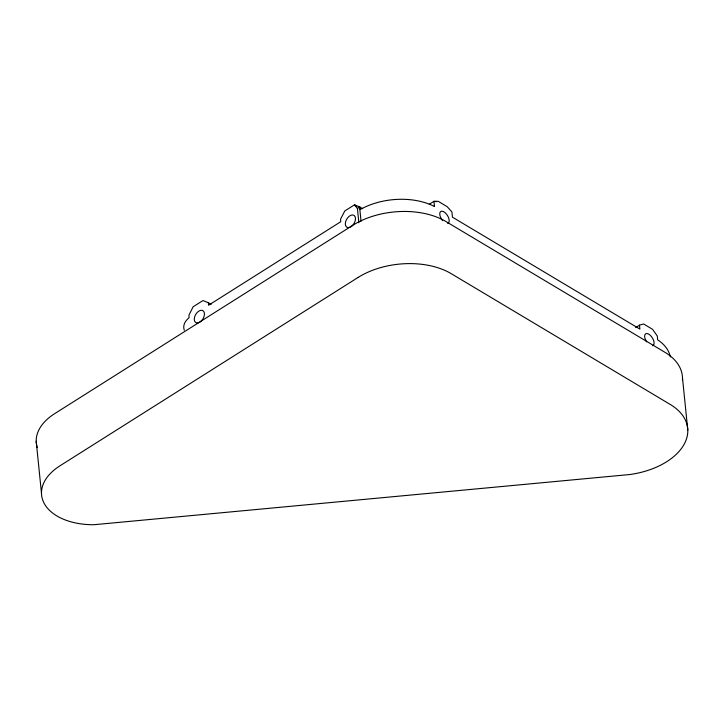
<?xml version="1.0" encoding="UTF-8"?>
<svg xmlns="http://www.w3.org/2000/svg" width="724" height="724" viewBox="0 0 724 724"><rect width="100%" height="100%" fill="white"/><g stroke="black" fill="none" stroke-linecap="round" stroke-linejoin="round"><path stroke-width="1.09" d="M429.269 204.277L433.947 201.326L438.237 201.344L447.188 206.693L451.93 211.969L452.464 217.191L639.88 329.094L639.482 325.176L643.564 323.945L652.514 329.284L657.274 335.945L657.673 339.864L659.591 341.149A56.146 34.182 -5.8 0 1 670.361 356.941M635.726 327.556L639.482 325.176M358.86 222.739L357.421 208.521L358.507 207.851L358.362 206.403L354.47 204.838L344.814 210.937L340.515 219.209L340.769 221.716L208.593 305.229L208.34 302.713L202.982 300.551L193.127 306.777L188.964 315.13L189.045 317.764A23.105 14.064 -5.8 0 0 184.321 330.207M436.029 201.308L436.174 201.743L433.947 201.326L434.472 206.539L433.676 206.123A56.164 34.191 -5.8 0 0 361.014 209.073L360.154 209.553L359.9 207.037L358.362 206.403M359.9 207.037L362.652 208.684M356.317 205.933L354.47 204.838L357.421 208.521M208.34 302.713L211.109 304.37M682.506 378.028L687.8 430.183M359.593 206.91L361.05 221.318M36.2 441.251L41.494 493.406M37.322 447.613A57.811 35.195 -5.8 0 1 54.635 413.676L352.814 225.282A66.074 40.227 -5.8 0 1 445.884 221.508L664.94 352.298A66.074 40.227 -5.8 0 1 682.461 380.145M199.924 322.089A6.941 4.263 -59.2 0 1 194.629 316.868A6.941 4.263 -59.2 0 1 203.263 310.895A6.941 4.263 -59.2 0 1 200.448 321.718M351.285 226.54A6.941 4.263 -59.2 0 1 345.565 221.933A6.941 4.263 -59.2 0 1 354.09 215.399A6.941 4.263 -59.2 0 1 351.792 226.15M441.749 219.517A6.941 3.484 57.7 0 1 440.816 211.435A6.941 3.484 57.7 0 1 447.731 215.951A6.941 3.484 57.7 0 1 447.694 223.399M442.617 220.666A6.941 3.484 57.7 0 1 442.165 220.105M646.632 341.846A6.941 3.484 57.7 0 1 645.699 333.764A6.941 3.484 57.7 0 1 652.605 338.28A6.941 3.484 57.7 0 1 652.577 345.737M358.108 277.437L59.938 465.822A57.811 35.195 -5.8 0 0 44.58 504.094A57.811 35.195 -5.8 0 0 93.939 524.719L629.789 474.528A66.074 40.227 -5.8 0 0 683.773 444.934A66.074 40.227 -5.8 0 0 670.243 404.454L451.188 273.654A66.074 40.227 -5.8 0 0 358.108 277.437"/></g></svg>
